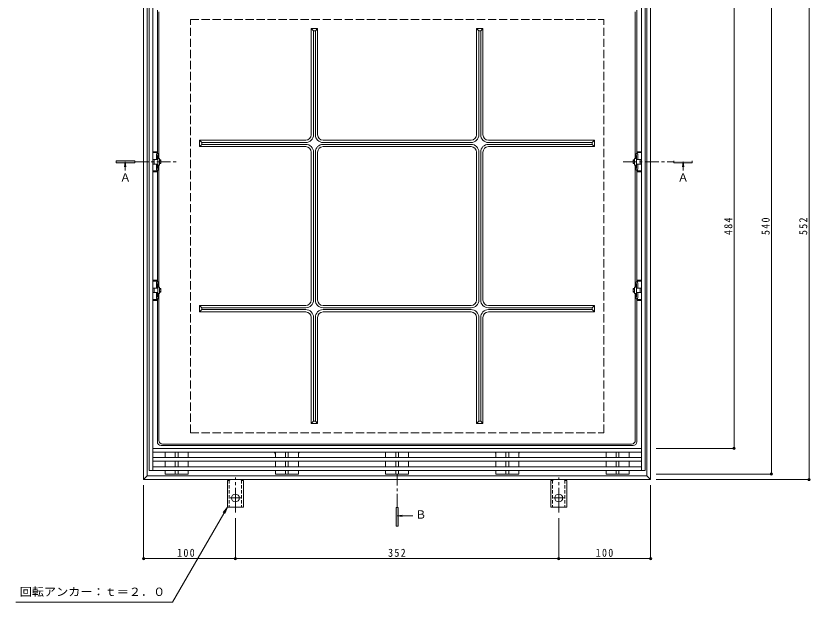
# Model space of a CAD drawing. Units: millimetres at full size, sheet at 1:3. Extents: x -973 to 1153, y -824 to 816.
# Drawn here: x -962 to -97, y -231 to 407 of the extents above; entities that cross this region are included whole.
import ezdxf
from ezdxf.enums import TextEntityAlignment as Align

# ---------------------------------------------------------------- set-up
doc = ezdxf.new("R2010")
doc.units = ezdxf.units.MM
doc.header["$LTSCALE"] = 3
doc.header["$PDMODE"] = 32
doc.header["$PDSIZE"] = 2.4
for name, pattern in [('CHAIN1', [8, 5, -1, 1, -1]), ('CHAIN2', [12, 9, -1, 1, -1]), ('DASHED1', [1.8, 1.2, -0.6]), ('DASHED3', [4, 3, -1])]:
    doc.linetypes.add(name, pattern=pattern)
for name, color, linetype, lineweight in [('4-0', 3, 'Continuous', 9), ('4-1', 2, 'Continuous', 9), ('4-2', 3, 'Continuous', 9), ('4-4', 2, 'Continuous', 9), ('4-5', 7, 'Continuous', 9)]:
    doc.layers.add(name, color=color, linetype=linetype, lineweight=lineweight)
doc.styles.add('ＭＳ ゴシック', font='')
doc.styles.get('ＭＳ ゴシック').set_extended_font_data('MS Gothic')

msp = doc.modelspace()

# ---------------------------------------------------------------- linework, layer by layer
at = {"layer": '4-0'}
for p, q in [((-807.644, 259.33), (-807.644, 413.314)), ((-806.001, 251.83), (-806.001, 411.671)), ((-287.318, 251.83), (-287.318, 411.671)), ((-285.675, 259.33), (-285.675, 413.314)), ((-633.16, 393.329), (-640.16, 393.329)), ((-637.66, 390.829), (-640.16, 393.329)), ((-640.16, 277.829), (-640.16, 393.329)), ((-635.66, 390.829), (-637.66, 390.829)), ((-637.66, 277.829), (-637.66, 390.829)), ((-633.16, 393.329), (-635.66, 390.829)), ((-635.66, 277.829), (-635.66, 390.829)), ((-633.16, 277.829), (-633.16, 393.329)), ((-460.16, 393.329), (-453.16, 393.329)), ((-460.16, 393.329), (-457.66, 390.829)), ((-460.16, 277.829), (-460.16, 393.329)), ((-457.66, 390.829), (-455.66, 390.829)), ((-457.66, 277.829), (-457.66, 390.829)), ((-455.66, 390.829), (-453.16, 393.329)), ((-455.66, 277.829), (-455.66, 390.829)), ((-453.16, 277.829), (-453.16, 393.329)), ((-761.66, 264.83), (-761.66, 271.83)), ((-759.16, 269.33), (-761.66, 271.83)), ((-646.16, 271.83), (-761.66, 271.83)), ((-759.16, 267.329), (-759.16, 269.33)), ((-646.16, 269.33), (-759.16, 269.33)), ((-466.16, 271.83), (-627.16, 271.83)), ((-627.16, 269.33), (-466.16, 269.33)), ((-447.16, 271.83), (-331.66, 271.83)), ((-447.16, 269.33), (-334.16, 269.33)), ((-334.16, 269.33), (-331.66, 271.83)), ((-334.16, 267.329), (-334.16, 269.33)), ((-331.66, 264.83), (-331.66, 271.83)), ((-761.66, 264.83), (-759.16, 267.329)), ((-646.16, 264.83), (-761.66, 264.83)), ((-646.16, 267.329), (-759.16, 267.329)), ((-627.16, 267.329), (-466.16, 267.329)), ((-466.16, 264.83), (-627.16, 264.83)), ((-447.16, 267.329), (-334.16, 267.329)), ((-447.16, 264.83), (-331.66, 264.83)), ((-331.66, 264.83), (-334.16, 267.329)), ((-807.644, 259.33), (-812.659, 259.33)), ((-812.659, 258.33), (-807.508, 258.33)), ((-808.647, 256.537), (-808.647, 250.83)), ((-807.519, 258.433), (-807.644, 259.33)), ((-807.504, 258.225), (-807.504, 257.83)), ((-807.427, 255.33), (-807.427, 250.83)), ((-806.427, 256.33), (-806.377, 256.33)), ((-806.288, 255.822), (-806.288, 251.83)), ((-640.16, 258.83), (-640.16, 97.829)), ((-637.66, 97.829), (-637.66, 258.83)), ((-635.66, 97.829), (-635.66, 258.83)), ((-633.16, 258.83), (-633.16, 97.829)), ((-460.16, 258.83), (-460.16, 97.829)), ((-457.66, 97.829), (-457.66, 258.83)), ((-455.66, 97.829), (-455.66, 258.83)), ((-453.16, 258.83), (-453.16, 97.829)), ((-287.031, 255.822), (-287.031, 251.83)), ((-286.892, 256.33), (-286.942, 256.33)), ((-285.892, 255.33), (-285.892, 250.83)), ((-285.815, 258.225), (-285.815, 257.83)), ((-280.659, 258.33), (-285.811, 258.33)), ((-285.8, 258.433), (-285.675, 259.33)), ((-285.675, 259.33), (-280.659, 259.33)), ((-284.672, 256.537), (-284.672, 250.83)), ((-808.647, 240.122), (-808.647, 245.83)), ((-807.427, 241.33), (-807.427, 245.83)), ((-806.288, 240.837), (-806.288, 244.83)), ((-806.001, 111.829), (-806.001, 244.83)), ((-287.318, 111.829), (-287.318, 244.83)), ((-287.031, 240.837), (-287.031, 244.83)), ((-285.892, 241.33), (-285.892, 245.83)), ((-284.672, 240.122), (-284.672, 245.83)), ((-812.659, 238.33), (-807.508, 238.33)), ((-807.644, 237.33), (-812.659, 237.33)), ((-807.519, 238.226), (-807.644, 237.33)), ((-807.644, 119.329), (-807.644, 237.33)), ((-807.504, 238.434), (-807.504, 238.83)), ((-806.427, 240.33), (-806.377, 240.33)), ((-286.892, 240.33), (-286.942, 240.33)), ((-285.815, 238.434), (-285.815, 238.83)), ((-280.659, 238.33), (-285.811, 238.33)), ((-285.8, 238.226), (-285.675, 237.33)), ((-285.675, 237.33), (-280.659, 237.33)), ((-285.675, 119.329), (-285.675, 237.33)), ((-807.644, 119.329), (-812.659, 119.329)), ((-812.659, 118.329), (-807.508, 118.329)), ((-808.647, 116.536), (-808.647, 110.829)), ((-807.519, 118.433), (-807.644, 119.329)), ((-807.504, 118.225), (-807.504, 117.829)), ((-807.427, 115.329), (-807.427, 110.829)), ((-806.427, 116.329), (-806.377, 116.329)), ((-806.288, 115.822), (-806.288, 111.829)), ((-287.031, 115.822), (-287.031, 111.829)), ((-286.892, 116.329), (-286.942, 116.329)), ((-285.892, 115.329), (-285.892, 110.829)), ((-285.815, 118.225), (-285.815, 117.829)), ((-280.659, 118.329), (-285.811, 118.329)), ((-285.8, 118.433), (-285.675, 119.329)), ((-285.675, 119.329), (-280.659, 119.329)), ((-284.672, 116.536), (-284.672, 110.829)), ((-808.647, 100.122), (-808.647, 105.829)), ((-807.427, 101.329), (-807.427, 105.829)), ((-806.288, 100.837), (-806.288, 104.829)), ((-806.001, -55.012), (-806.001, 104.829)), ((-287.318, -55.012), (-287.318, 104.829)), ((-287.031, 100.837), (-287.031, 104.829)), ((-285.892, 101.329), (-285.892, 105.829)), ((-284.672, 100.122), (-284.672, 105.829)), ((-812.659, 98.329), (-807.508, 98.329)), ((-807.644, 97.329), (-812.659, 97.329)), ((-807.519, 98.226), (-807.644, 97.329)), ((-807.644, -56.655), (-807.644, 97.329)), ((-807.504, 98.434), (-807.504, 98.829)), ((-806.427, 100.329), (-806.377, 100.329)), ((-286.892, 100.329), (-286.942, 100.329)), ((-285.815, 98.434), (-285.815, 98.829)), ((-280.659, 98.329), (-285.811, 98.329)), ((-285.8, 98.226), (-285.675, 97.329)), ((-285.675, 97.329), (-280.659, 97.329)), ((-285.675, -56.655), (-285.675, 97.329)), ((-761.66, 91.829), (-761.66, 84.829)), ((-761.66, 91.829), (-759.16, 89.329)), ((-646.16, 91.829), (-761.66, 91.829)), ((-759.16, 87.329), (-761.66, 84.829)), ((-759.16, 89.329), (-759.16, 87.329)), ((-646.16, 89.329), (-759.16, 89.329)), ((-646.16, 87.329), (-759.16, 87.329)), ((-466.16, 91.829), (-627.16, 91.829)), ((-627.16, 89.329), (-466.16, 89.329)), ((-627.16, 87.329), (-466.16, 87.329)), ((-447.16, 91.829), (-331.66, 91.829)), ((-447.16, 89.329), (-334.16, 89.329)), ((-447.16, 87.329), (-334.16, 87.329)), ((-331.66, 91.829), (-334.16, 89.329)), ((-334.16, 89.329), (-334.16, 87.329)), ((-334.16, 87.329), (-331.66, 84.829)), ((-331.66, 91.829), (-331.66, 84.829)), ((-646.16, 84.829), (-761.66, 84.829)), ((-640.16, 78.829), (-640.16, -36.67)), ((-637.66, 78.829), (-637.66, -34.171)), ((-635.66, 78.829), (-635.66, -34.171)), ((-633.16, 78.829), (-633.16, -36.67)), ((-466.16, 84.829), (-627.16, 84.829)), ((-460.16, 78.829), (-460.16, -36.67)), ((-457.66, 78.829), (-457.66, -34.171)), ((-455.66, 78.829), (-455.66, -34.171)), ((-453.16, 78.829), (-453.16, -36.67)), ((-447.16, 84.829), (-331.66, 84.829)), ((-637.66, -34.171), (-640.16, -36.67)), ((-635.66, -34.171), (-637.66, -34.171)), ((-633.16, -36.67), (-635.66, -34.171)), ((-460.16, -36.67), (-457.66, -34.171)), ((-457.66, -34.171), (-455.66, -34.171)), ((-455.66, -34.171), (-453.16, -36.67)), ((-633.16, -36.67), (-640.16, -36.67)), ((-460.16, -36.67), (-453.16, -36.67)), ((-291.318, -59.012), (-802.001, -59.012)), ((-289.675, -60.655), (-803.644, -60.655))]:
    msp.add_line(p, q, dxfattribs=at)
for points in [[(-807.875, 257.51), (-807.504, 257.83), (-806.596, 256.733)], [(-285.444, 257.51), (-285.815, 257.83), (-286.723, 256.733)], [(-807.875, 239.149), (-807.504, 238.83), (-806.596, 239.926)], [(-285.444, 239.149), (-285.815, 238.83), (-286.723, 239.926)], [(-807.875, 117.51), (-807.504, 117.829), (-806.596, 116.732)], [(-285.444, 117.51), (-285.815, 117.829), (-286.723, 116.732)], [(-807.875, 99.149), (-807.504, 98.829), (-806.596, 99.926)], [(-285.444, 99.149), (-285.815, 98.829), (-286.723, 99.926)]]:
    msp.add_lwpolyline(points, dxfattribs=at)
for centre, radius, start, end in [((-646.16, 277.829), 6, 270, 0), ((-646.16, 277.829), 8.5, 270, 0), ((-627.16, 277.829), 8.5, 180, 270), ((-627.16, 277.829), 6, 180, 270), ((-466.16, 277.829), 6, 270, 0), ((-466.16, 277.829), 8.5, 270, 0), ((-447.16, 277.829), 8.5, 180, 270), ((-447.16, 277.829), 6, 180, 270), ((-646.16, 258.83), 8.5, 0, 90), ((-646.16, 258.83), 6, 0, 90), ((-627.16, 258.83), 8.5, 90, 180), ((-627.16, 258.83), 6, 90, 180), ((-466.16, 258.83), 8.5, 0, 90), ((-466.16, 258.83), 6, 0, 90), ((-447.16, 258.83), 8.5, 90, 180), ((-447.16, 258.83), 6, 90, 180), ((-807.647, 256.537), 1, 103.18176, 180), ((-809.004, 258.225), 1.5, 0, 7.96295), ((-806.427, 255.33), 1, 90, 180), ((-807.788, 255.822), 1.5, 0, 37.37219), ((-285.531, 255.822), 1.5, 142.62781, 180), ((-286.892, 255.33), 1, 0, 90), ((-284.315, 258.225), 1.5, 172.03705, 180), ((-285.672, 256.537), 1, 0, 76.81824), ((-807.647, 240.122), 1, 180, 256.81824), ((-809.004, 238.434), 1.5, 352.03705, 0), ((-806.427, 241.33), 1, 180, 270), ((-807.788, 240.837), 1.5, 322.62781, 0), ((-285.531, 240.837), 1.5, 180, 217.37219), ((-286.892, 241.33), 1, 270, 0), ((-284.315, 238.434), 1.5, 180, 187.96295), ((-285.672, 240.122), 1, 283.18176, 0), ((-807.647, 116.536), 1, 103.18176, 180), ((-809.004, 118.225), 1.5, 0, 7.96295), ((-806.427, 115.329), 1, 90, 180), ((-807.788, 115.822), 1.5, 0, 37.37219), ((-285.531, 115.822), 1.5, 142.62781, 180), ((-286.892, 115.329), 1, 0, 90), ((-284.315, 118.225), 1.5, 172.03705, 180), ((-285.672, 116.536), 1, 0, 76.81824), ((-807.647, 100.122), 1, 180, 256.81824), ((-809.004, 98.434), 1.5, 352.03705, 0), ((-806.427, 101.329), 1, 180, 270), ((-807.788, 100.837), 1.5, 322.62781, 0), ((-646.16, 97.829), 6, 270, 0), ((-646.16, 97.829), 8.5, 270, 0), ((-627.16, 97.829), 8.5, 180, 270), ((-627.16, 97.829), 6, 180, 270), ((-466.16, 97.829), 6, 270, 0), ((-466.16, 97.829), 8.5, 270, 0), ((-447.16, 97.829), 8.5, 180, 270), ((-447.16, 97.829), 6, 180, 270), ((-285.531, 100.837), 1.5, 180, 217.37219), ((-286.892, 101.329), 1, 270, 0), ((-284.315, 98.434), 1.5, 180, 187.96295), ((-285.672, 100.122), 1, 283.18176, 0), ((-646.16, 78.829), 8.5, 0, 90), ((-627.16, 78.829), 8.5, 90, 180), ((-466.16, 78.829), 8.5, 0, 90), ((-447.16, 78.829), 8.5, 90, 180), ((-646.16, 78.829), 6, 0, 90), ((-627.16, 78.829), 6, 90, 180), ((-466.16, 78.829), 6, 0, 90), ((-447.16, 78.829), 6, 90, 180), ((-803.644, -56.655), 4, 180, 270), ((-802.001, -55.012), 4, 180, 270), ((-291.318, -55.012), 4, 270, 0), ((-289.675, -56.655), 4, 270, 0), ((-683.16, -70.671), 4, 0, 48.59062), ((-650.16, -70.671), 4, 131.40926, 180), ((-443.159, -70.671), 4, 0, 48.59062), ((-410.159, -70.671), 4, 131.40926, 180)]:
    msp.add_arc(centre, radius, start, end, dxfattribs=at)
at = {"layer": '4-1'}
for p, q in [((-818.66, -93.671), (-818.66, 450.33)), ((-274.659, -93.671), (-274.659, 450.33)), ((-270.659, -97.671), (-270.659, 454.33)), ((-822.66, -97.671), (-818.66, -93.671)), ((-818.66, -93.671), (-274.659, -93.671)), ((-274.659, -93.671), (-270.659, -97.671)), ((-822.66, -97.671), (-270.659, -97.671)), ((-731.41, -98.671), (-731.41, -127.671)), ((-731.41, -98.671), (-730.16, -98.671)), ((-713.91, -98.671), (-715.16, -98.671)), ((-713.91, -98.671), (-713.91, -127.671)), ((-379.409, -98.671), (-379.409, -127.671)), ((-379.409, -98.671), (-378.159, -98.671)), ((-361.909, -98.671), (-363.159, -98.671)), ((-361.909, -98.671), (-361.909, -127.671)), ((-722.66, -127.671), (-731.41, -127.671)), ((-722.66, -127.671), (-713.91, -127.671)), ((-370.659, -127.671), (-379.409, -127.671)), ((-370.659, -127.671), (-361.909, -127.671))]:
    msp.add_line(p, q, dxfattribs=at)
at = {"layer": '4-1', "linetype": 'DASHED3'}
for p, q in [((-771.66, 403.33), (-321.66, 403.33)), ((-771.66, -46.671), (-771.66, 403.33)), ((-321.66, -46.671), (-321.66, 403.33)), ((-771.66, -46.671), (-321.66, -46.671))]:
    msp.add_line(p, q, dxfattribs=at)
at = {"layer": '4-1', "linetype": 'DASHED1'}
for p, q in [((-729.41, -98.525), (-729.41, -127.671)), ((-715.91, -98.525), (-715.91, -127.671)), ((-377.409, -98.525), (-377.409, -127.671)), ((-363.909, -98.525), (-363.909, -127.671))]:
    msp.add_line(p, q, dxfattribs=at)
at = {"layer": '4-1', "linetype": 'CHAIN2'}
for p, q in [((-722.66, -133.618), (-722.66, -95.506)), ((-370.659, -133.618), (-370.659, -95.506)), ((-722.66, -117.671), (-728.436, -117.671)), ((-722.66, -117.671), (-716.883, -117.671)), ((-370.659, -117.671), (-376.435, -117.671)), ((-370.659, -117.671), (-364.883, -117.671))]:
    msp.add_line(p, q, dxfattribs=at)
at = {"layer": '4-1'}
msp.add_lwpolyline([(-822.66, -97.671), (-822.66, 454.33), (-818.66, 450.33)], dxfattribs=at)
for centre in [(-722.66, -117.671), (-370.659, -117.671)]:
    msp.add_circle(centre, 4.25, dxfattribs=at)
for centre, start, end in [((-730.16, -96.671), 270, 329.99949), ((-715.16, -96.671), 210.00051, 270), ((-378.159, -96.671), 270, 329.99949), ((-363.159, -96.671), 210.00051, 270)]:
    msp.add_arc(centre, 2, start, end, dxfattribs=at)
at = {"layer": '4-2'}
for p, q in [((-816.659, -87.67), (-816.659, 444.329)), ((-812.659, -87.67), (-812.659, 444.329)), ((-280.659, -87.67), (-280.659, 444.329)), ((-276.659, -87.67), (-276.659, 444.329)), ((-812.659, -63.67), (-280.659, -63.67)), ((-812.659, -67.67), (-280.659, -67.67)), ((-799.159, -73.67), (-799.159, -67.67)), ((-788.159, -73.67), (-788.159, -67.67)), ((-785.159, -73.67), (-785.159, -67.67)), ((-779.159, -60.655), (-779.159, -60.649)), ((-774.159, -73.67), (-774.159, -67.67)), ((-719.159, -60.655), (-719.159, -60.649)), ((-679.16, -73.67), (-679.16, -67.67)), ((-668.16, -73.67), (-668.16, -67.67)), ((-665.16, -73.67), (-665.16, -67.67)), ((-654.16, -73.67), (-654.16, -67.67)), ((-559.159, -73.67), (-559.159, -67.67)), ((-548.159, -73.67), (-548.159, -67.67)), ((-545.159, -73.67), (-545.159, -67.67)), ((-534.159, -73.67), (-534.159, -67.67)), ((-439.159, -73.67), (-439.159, -67.67)), ((-428.159, -73.67), (-428.159, -67.67)), ((-425.159, -73.67), (-425.159, -67.67)), ((-414.159, -73.67), (-414.159, -67.67)), ((-319.159, -73.67), (-319.159, -67.67)), ((-308.159, -73.67), (-308.159, -67.67)), ((-305.16, -73.67), (-305.16, -67.67)), ((-294.16, -73.67), (-294.16, -67.67)), ((-812.659, -73.67), (-280.659, -73.67)), ((-812.659, -77.67), (-280.659, -77.67)), ((-799.159, -83.67), (-799.159, -77.67)), ((-788.159, -83.67), (-788.159, -77.67)), ((-785.159, -83.67), (-785.159, -77.67)), ((-774.159, -83.67), (-774.159, -77.67)), ((-679.16, -83.67), (-679.16, -77.67)), ((-668.16, -83.67), (-668.16, -77.67)), ((-665.16, -83.67), (-665.16, -77.67)), ((-654.16, -83.67), (-654.16, -77.67)), ((-559.159, -83.67), (-559.159, -77.67)), ((-548.159, -83.67), (-548.159, -77.67)), ((-545.159, -83.67), (-545.159, -77.67)), ((-534.159, -83.67), (-534.159, -77.67)), ((-439.159, -83.67), (-439.159, -77.67)), ((-428.159, -83.67), (-428.159, -77.67)), ((-425.159, -83.67), (-425.159, -77.67)), ((-414.159, -83.67), (-414.159, -77.67)), ((-319.159, -83.67), (-319.159, -77.67)), ((-308.159, -83.67), (-308.159, -77.67)), ((-305.16, -83.67), (-305.16, -77.67)), ((-294.16, -83.67), (-294.16, -77.67)), ((-812.659, -83.67), (-280.659, -83.67)), ((-816.659, -87.67), (-276.659, -87.67)), ((-799.159, -91.671), (-799.159, -87.67)), ((-799.159, -91.671), (-774.159, -91.671)), ((-788.159, -91.671), (-788.159, -87.67)), ((-785.159, -91.671), (-785.159, -87.67)), ((-774.159, -91.671), (-774.159, -87.67)), ((-679.16, -91.671), (-679.16, -87.67)), ((-679.16, -91.671), (-654.16, -91.671)), ((-668.16, -91.671), (-668.16, -87.67)), ((-665.16, -91.671), (-665.16, -87.67)), ((-654.16, -91.671), (-654.16, -87.67)), ((-559.159, -91.671), (-559.159, -87.67)), ((-559.159, -91.671), (-534.159, -91.671)), ((-548.159, -91.671), (-548.159, -87.67)), ((-545.159, -91.671), (-545.159, -87.67)), ((-534.159, -91.671), (-534.159, -87.67)), ((-439.159, -91.671), (-439.159, -87.67)), ((-439.159, -91.671), (-414.159, -91.671)), ((-428.159, -91.671), (-428.159, -87.67)), ((-425.159, -91.671), (-425.159, -87.67)), ((-414.159, -91.671), (-414.159, -87.67)), ((-319.159, -91.671), (-319.159, -87.67)), ((-319.159, -91.671), (-294.16, -91.671)), ((-308.159, -91.671), (-308.159, -87.67)), ((-305.16, -91.671), (-305.16, -87.67)), ((-294.16, -91.671), (-294.16, -87.67))]:
    msp.add_line(p, q, dxfattribs=at)
at = {"layer": '4-4', "color": 7}
for p, q in [((-98.184, 454.33), (-98.184, -97.671)), ((-139.12, 448.329), (-139.12, -91.671)), ((-179.792, 420.329), (-179.792, -63.67)), ((-178.892, -63.67), (-264.659, -63.67)), ((-138.22, -91.671), (-264.659, -91.671)), ((-822.66, -184.603), (-822.66, -103.671)), ((-270.659, -184.603), (-270.659, -103.671)), ((-97.284, -97.671), (-264.659, -97.671)), ((-722.66, -184.603), (-722.66, -139.618)), ((-370.659, -184.603), (-370.659, -139.618)), ((-822.66, -183.703), (-722.66, -183.703)), ((-722.66, -183.703), (-370.659, -183.703)), ((-370.659, -183.703), (-270.659, -183.703))]:
    msp.add_line(p, q, dxfattribs=at)
at = {"layer": '4-4', "color": 4}
for p, q in [((-812.659, 245.83), (-812.659, 250.83)), ((-812.659, 250.83), (-807.16, 250.83)), ((-811.16, 245.83), (-811.16, 250.83)), ((-807.16, 245.83), (-807.16, 250.83)), ((-286.159, 245.83), (-286.159, 250.83)), ((-280.659, 250.83), (-286.159, 250.83)), ((-282.159, 245.83), (-282.159, 250.83)), ((-280.659, 245.83), (-280.659, 250.83)), ((-812.659, 245.83), (-807.16, 245.83)), ((-280.659, 245.83), (-286.159, 245.83)), ((-812.659, 110.829), (-812.659, 105.829)), ((-812.659, 110.829), (-807.16, 110.829)), ((-812.659, 105.829), (-807.16, 105.829)), ((-811.16, 110.829), (-811.16, 105.829)), ((-807.16, 110.829), (-807.16, 105.829)), ((-286.159, 110.829), (-286.159, 105.829)), ((-280.659, 110.829), (-286.159, 110.829)), ((-280.659, 105.829), (-286.159, 105.829)), ((-282.159, 110.829), (-282.159, 105.829)), ((-280.659, 110.829), (-280.659, 105.829))]:
    msp.add_line(p, q, dxfattribs=at)
at = {"layer": '4-4'}
for p, q in [((-805.159, 251.83), (-807.16, 251.83)), ((-807.16, 251.83), (-807.16, 244.83)), ((-805.159, 251.83), (-805.159, 244.83)), ((-288.159, 251.83), (-286.159, 251.83)), ((-288.159, 251.83), (-288.159, 244.83)), ((-286.159, 251.83), (-286.159, 244.83)), ((-805.159, 244.83), (-807.16, 244.83)), ((-805.159, 250.33), (-803.825, 250.33)), ((-805.159, 249.73), (-803.825, 249.73)), ((-805.159, 246.93), (-803.825, 246.93)), ((-805.159, 246.33), (-803.825, 246.33)), ((-803.825, 250.33), (-803.825, 246.33)), ((-289.494, 250.33), (-289.494, 246.33)), ((-288.159, 250.33), (-289.494, 250.33)), ((-288.159, 249.73), (-289.494, 249.73)), ((-288.159, 246.93), (-289.494, 246.93)), ((-288.159, 246.33), (-289.494, 246.33)), ((-288.159, 244.83), (-286.159, 244.83)), ((-807.16, 104.829), (-807.16, 111.829)), ((-805.159, 111.829), (-807.16, 111.829)), ((-805.159, 104.829), (-807.16, 104.829)), ((-805.159, 104.829), (-805.159, 111.829)), ((-805.159, 110.329), (-803.825, 110.329)), ((-805.159, 109.729), (-803.825, 109.729)), ((-805.159, 106.929), (-803.825, 106.929)), ((-805.159, 106.329), (-803.825, 106.329)), ((-803.825, 106.329), (-803.825, 110.329)), ((-289.494, 106.329), (-289.494, 110.329)), ((-288.159, 110.329), (-289.494, 110.329)), ((-288.159, 109.729), (-289.494, 109.729)), ((-288.159, 106.929), (-289.494, 106.929)), ((-288.159, 106.329), (-289.494, 106.329)), ((-288.159, 104.829), (-288.159, 111.829)), ((-288.159, 111.829), (-286.159, 111.829)), ((-288.159, 104.829), (-286.159, 104.829)), ((-286.159, 104.829), (-286.159, 111.829))]:
    msp.add_line(p, q, dxfattribs=at)
at = {"layer": '4-4', "color": 7}
for p in [(-179.792, -63.67), (-139.12, -91.671), (-98.184, -97.671), (-822.66, -183.703), (-722.66, -183.703), (-370.659, -183.703), (-270.659, -183.703)]:
    msp.add_point(p, dxfattribs=at)
at = {"layer": '4-5', "color": 4}
for p, q in [((-852.339, 249.33), (-852.339, 247.33)), ((-832.339, 249.33), (-852.339, 249.33)), ((-852.339, 247.33), (-832.339, 247.33)), ((-842.573, 248.33), (-843.308, 242.744)), ((-842.573, 248.33), (-841.837, 242.744)), ((-842.573, 248.33), (-842.573, 238.926)), ((-832.339, 247.33), (-832.339, 249.33)), ((-235.327, 248.33), (-236.062, 242.744)), ((-235.327, 248.33), (-234.591, 242.744)), ((-225.389, 249.33), (-225.389, 247.33)), ((-547.66, -148.266), (-547.66, -128.266)), ((-546.66, -137.189), (-541.055, -136.451)), ((-546.66, -137.189), (-541.055, -137.927)), ((-546.66, -137.189), (-529.444, -137.189))]:
    msp.add_line(p, q, dxfattribs=at)
at = {"layer": '4-5', "color": 4, "linetype": 'CHAIN1'}
for p, q in [((-832.339, 248.33), (-786.019, 248.33)), ((-300.691, 248.33), (-245.389, 248.33)), ((-546.66, -128.266), (-546.66, -92.225))]:
    msp.add_line(p, q, dxfattribs=at)
at = {"layer": '4-5'}
for p, q in [((-731.41, -127.671), (-791.133, -231.114)), ((-731.41, -127.671), (-735.975, -133.621)), ((-731.41, -127.671), (-734.28, -134.6)), ((-961.679, -231.114), (-791.133, -231.114))]:
    msp.add_line(p, q, dxfattribs=at)
at = {"layer": '4-5', "color": 4}
for points in [[(-225.389, 247.33), (-245.389, 247.33), (-245.389, 249.33)], [(-235.327, 248.33), (-235.327, 239.482), (-235.327, 238.926)], [(-547.66, -128.266), (-545.66, -128.266), (-545.66, -148.266), (-547.66, -148.266)]]:
    msp.add_lwpolyline(points, dxfattribs=at)
for points in [[(-832.339, 249.33), (-832.339, 247.33), (-852.339, 249.33), (-852.339, 247.33)], [(-245.389, 249.33), (-245.389, 247.33), (-225.389, 249.33), (-225.389, 247.33)], [(-547.66, -128.266), (-547.66, -148.266), (-545.66, -128.266), (-545.66, -148.266)]]:
    msp.add_solid(points, dxfattribs=at)

# ---------------------------------------------------------------- texts
at = {"layer": '4-4', "char_height": 8.798, "attachment_point": 7, "rotation": 90, "style": 'ＭＳ ゴシック'}
for s, insert in [('\\T1.27;\\W0.9;484', (-181.592, 168.579)), ('\\T1.27;\\W0.9;540', (-140.92, 168.579)), ('\\T1.27;\\W0.9;552', (-99.984, 168.579))]:
    msp.add_mtext(s, dxfattribs=dict(at, insert=insert))
at = {"layer": '4-4', "char_height": 8.798, "attachment_point": 7, "style": 'ＭＳ ゴシック'}
for s, insert in [('\\T1.27;\\W0.9;100', (-786.095, -181.903)), ('\\T1.27;\\W0.9;352', (-556.409, -181.903)), ('\\T1.27;\\W0.9;100', (-330.409, -181.903))]:
    msp.add_mtext(s, dxfattribs=dict(at, insert=insert))
at = {"layer": '4-5', "color": 2, "style": 'ＭＳ ゴシック'}
for s, p in [('Ａ', (-848.494, 224.163)), ('Ａ', (-241.233, 224.163)), ('Ｂ', (-526.825, -142.838))]:
    msp.add_text(s, height=8.798, dxfattribs=at).set_placement(p, align=Align.BOTTOM_LEFT)
at = {"layer": '4-5', "color": 2, "style": 'ＭＳ ゴシック', "width": 1.1}
msp.add_text('回転アンカー：ｔ＝２．０', height=8.798, dxfattribs=at).set_placement((-957.491, -227.004), align=Align.BOTTOM_LEFT)

doc.saveas('drawing.dxf')
